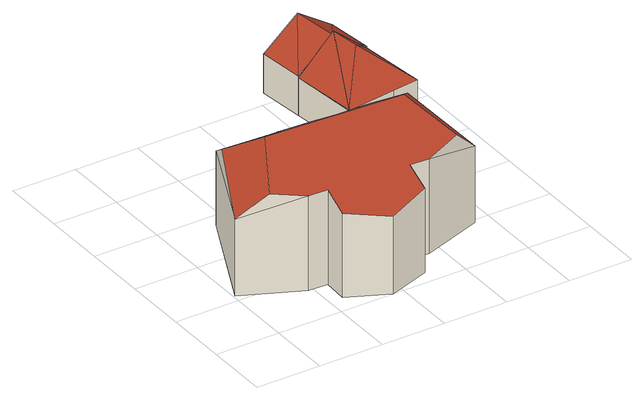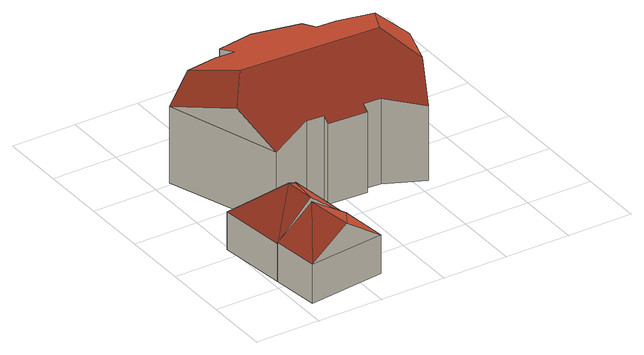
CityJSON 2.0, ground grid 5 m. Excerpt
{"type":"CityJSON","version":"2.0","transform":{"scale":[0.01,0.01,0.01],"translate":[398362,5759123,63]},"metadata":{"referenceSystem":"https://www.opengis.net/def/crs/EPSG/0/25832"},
"CityObjects":{
"building1":{"type":"Building","attributes":{"Gemeindeschluessel":"05515000","Geometrietyp2DReferenz":"3000","function":"31001_1000","roofType":"5000","measuredHeight":9.51},"address":[{"country":"Germany","locality":"Münster","thoroughfareNumber":"87","thoroughfareName":"Hohenholter Straße"}],"geometry":[{"type":"Solid","lod":"2","boundaries":[[[[0,1,2,3]],[[4,5,1,0]],[[6,7,5,4]],[[8,9,7,6]],[[10,11,9,8]],[[12,13,11,10]],[[14,15,13,12]],[[16,17,15,14]],[[18,19,17,16]],[[20,21,19,18]],[[22,23,21,20]],[[24,25,23,22]],[[26,27,25,24]],[[28,29,27,26]],[[30,31,29,28]],[[32,33,31,30]],[[3,2,33,32]],[[20,34,35,36]],[[37,38,0,39]],[[34,18,16,14,12,10,8,6,4,38,37,35]],[[26,24,22,36,35,37,39,3,32,30,28]],[[18,34,20]],[[20,36,22]],[[3,39,0]],[[0,38,4]],[[1,5,7,9,11,13,15,17,19,21,23,25,27,29,31,33,2]]]],"semantics":{"surfaces":[{"type":"WallSurface"},{"type":"RoofSurface"},{"type":"GroundSurface"}],"values":[[0,0,0,0,0,0,0,0,0,0,0,0,0,0,0,0,0,1,1,1,1,0,0,0,0,2]]}}]},
"building2":{"type":"Building","attributes":{"Gemeindeschluessel":"05515000","Geometrietyp2DReferenz":"3000","function":"51009_1611","roofType":"5000","measuredHeight":5.49},"geometry":[{"type":"Solid","lod":"2","boundaries":[[[[40,41,42,43]],[[44,45,41,40]],[[46,47,45,44]],[[48,49,47,46]],[[43,42,49,48]],[[50,46,44,40]],[[50,40,43]],[[51,50,43]],[[50,51,46]],[[48,52,51]],[[52,46,51]],[[52,48,46]],[[51,43,48]],[[41,45,47,49,42]]]],"semantics":{"surfaces":[{"type":"WallSurface"},{"type":"RoofSurface"},{"type":"GroundSurface"}],"values":[[0,0,0,0,0,1,1,1,1,1,0,0,0,2]]}}]},
"building3":{"type":"Building","attributes":{"Gemeindeschluessel":"05515000","Geometrietyp2DReferenz":"3000","function":"31001_2460","roofType":"3100","measuredHeight":5.14},"geometry":[{"type":"Solid","lod":"2","boundaries":[[[[53,54,55,56]],[[57,58,54,53]],[[59,60,58,57]],[[56,55,60,59]],[[53,61,57]],[[59,62,56]],[[56,62,61]],[[61,53,56]],[[62,59,57]],[[57,61,62]],[[54,58,60,55]]]],"semantics":{"surfaces":[{"type":"WallSurface"},{"type":"RoofSurface"},{"type":"GroundSurface"}],"values":[[0,0,0,0,0,0,1,1,1,1,2]]}}]}
},
"vertices":[
[15,563,700],[15,563,97],[468,352,97],[468,352,841],[401,1390,684],[401,1390,97],[694,1253,770],[694,1253,97],[830,1245,770],[830,1245,97],[832,1297,734],[832,1297,97],[1139,1281,734],[1139,1281,97],[1136,1230,770],[1136,1230,97],[1271,1222,770],[1271,1222,97],[1582,1330,685],[1582,1330,97],[1879,467,700],[1879,467,97],[1404,304,841],[1404,304,97],[1254,312,841],[1254,312,97],[1245,115,761],[1245,115,97],[922,2,709],[922,2,97],[607,149,762],[607,149,97],[618,344,841],[618,344,97],[1691,1012,902],[1536,809,1048],[1688,401,886],[453,863,1048],[271,1113,881],[226,465,882],
[2154,1598,545],[2154,1598,248],[2093,2125,248],[2093,2125,545],[1948,1574,543],[1948,1574,248],[1558,1529,538],[1558,1529,248],[1498,2057,545],[1498,2057,248],[1828,1857,797],[1801,2092,797],[1558,1529,545],
[1457,2423,557],[1457,2423,250],[1498,2057,250],[1498,2057,557],[2050,2492,557],[2050,2492,250],[2093,2125,557],[2093,2125,250],[1754,2457,764],[1796,2091,764]
]}
